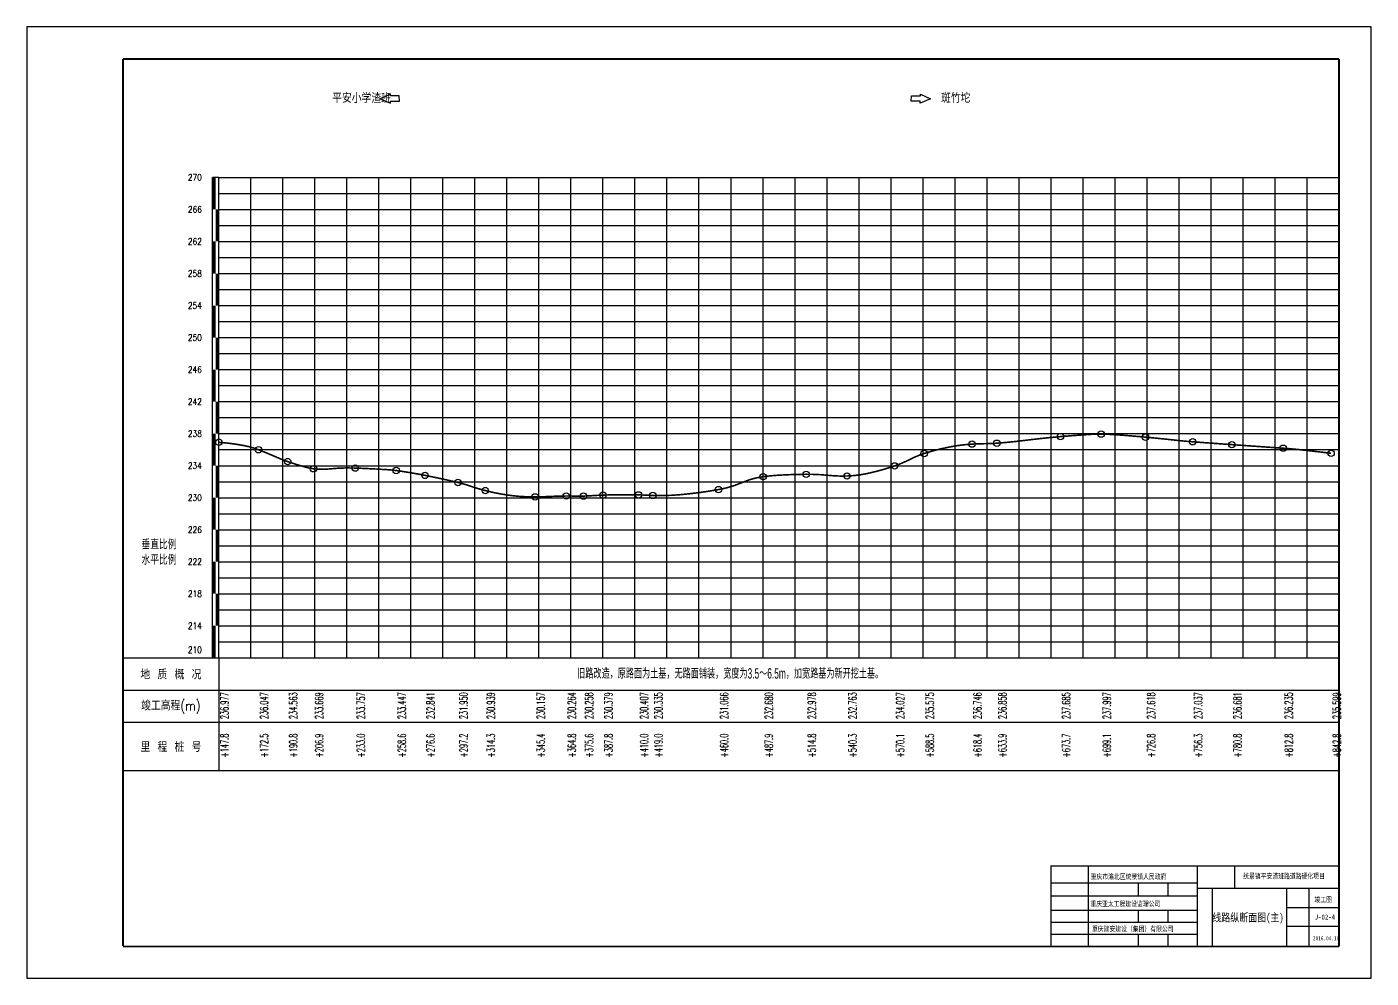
# Model space of a CAD drawing. Header units: millimetres. Extents: x -1096 to 4364, y 2864 to 4052.
# Drawn here: x 1676 to 2516, y 3458 to 4052 of the extents above; entities that cross this region are included whole.
import ezdxf
from ezdxf.enums import TextEntityAlignment as Align

# ---------------------------------------------------------------- set-up
doc = ezdxf.new("R2010")
doc.units = ezdxf.units.MM
doc.header["$LTSCALE"] = 10
for name, color, linetype in [('AXIS', 3, 'Continuous'), ('PUB_TEXT', 7, 'Continuous'), ('shuju', 2, 'Continuous'), ('sjx', 1, 'Continuous'), ('WINDOW', 4, 'Continuous'), ('图框', 3, 'Continuous'), ('构造物', 6, 'Continuous'), ('标尺', 3, 'Continuous'), ('标题栏', 7, 'Continuous'), ('栏目', 3, 'Continuous'), ('网格', 250, 'Continuous'), ('网格1', 252, 'Continuous')]:
    doc.layers.add(name, color=color, linetype=linetype)
doc.layers.add('PUB_WINDW', color=7, linetype='Continuous', plot=False)
doc.styles.add('GTF_XW', font='fsdb_e.shx', dxfattribs={"width": 0.85, "bigfont": 'fsdb.shx'})
doc.styles.add('NAME', font='SimSun.ttf', dxfattribs={"width": 0.7})
doc.styles.add('地质概况', font='fsdb_e.shx', dxfattribs={"bigfont": 'fsdb.shx'})
doc.styles.add('地面高程', font='txt', dxfattribs={"bigfont": 'HZTXT'})
doc.styles.add('标尺', font='txt', dxfattribs={"width": 0.85, "bigfont": 'hztxt'})
doc.styles.add('标题栏', font='fsdb_e.shx', dxfattribs={"width": 0.7, "bigfont": 'fsdb.shx'})
doc.styles.add('栏目', font='txt', dxfattribs={"width": 0.85, "bigfont": 'hztxt'})

# ---------------------------------------------------------------- blocks, each defined once
blk = doc.blocks.new('竣工图签')
blk.add_line((-0.0004443418497430129, 2.813887658076335e-05), (-0.0004443418497430129, 50.00002813887658))
at = {"const_width": 0.8}
blk.add_lwpolyline([(-0.0004443418497430129, 50.00002813887658), (-180.0004443418497, 50.00002813887658), (-180.0004443418497, 2.813887658076335e-05)], dxfattribs=at)
at = {"layer": 'AXIS', "color": 4}
for p, q in [((-156.8246025736939, 50.00002813887658), (-156.8246025736794, 2.813887658076335e-05)), ((-88.41743181860375, 2.813887658076335e-05), (-88.4174318185892, 50.00002813887658)), ((-65.14980353533474, 36.22094380515409), (-65.14980353517466, 50.00002813887658)), ((-0.0004443418497430129, 2.813887658076335e-05), (-0.0004443418352479411, 44.67387444291124)), ((-179.895556629976, 39.42297355190749), (-88.4174318185892, 39.42297355190749)), ((-125.6456370719593, 39.42297355190384), (-125.6456370719447, 31.47583788447991)), ((-107.0315344452597, 39.42297355190384), (-107.0315344452888, 31.47583788447991)), ((-88.4174318185892, 36.22094380515409), (-0.0004443418352479411, 36.22094380515409)), ((-79.11038050524667, 2.813887658076335e-05), (-79.11038050526126, 36.22094380515226)), ((-32.57512393851945, 2.813887658076335e-05), (-32.57512393853406, 36.22094380515226)), ((-18.61454696853482, 2.813887658076335e-05), (-18.61454696852024, 36.22094380515226)), ((-180.0922308570357, 31.47583788447991), (-88.41743181860375, 31.47583788447991)), ((-180.0922308570357, 22.33695129089573), (-88.41743181860375, 22.33695129089209)), ((-125.6456370720612, 22.33695129089573), (-125.6456370720466, 14.89131024022026)), ((-107.0315344454052, 22.33695129089573), (-107.0315344453761, 14.89131024022026)), ((-32.57512393853406, 23.99644078815071), (-0.0004443418497430129, 23.99644078815071)), ((-180.0922308570357, 14.89131024022026), (-88.4174318185892, 14.89131024022026)), ((-32.57512393853406, 12.37539561745142), (-0.0004443418497430129, 12.37539561745142)), ((-180.0922308570357, 7.445669189548418), (-88.41743181860375, 7.445669189548418)), ((-180.0922308570357, 2.813887294276335e-05), (-0.0004443418497430129, 2.813887658076335e-05)), ((-125.6456370720466, 7.445669189548418), (-125.6456370719447, 2.813887658076335e-05)), ((-107.0315344453761, 7.445669189548418), (-107.0315344452888, 2.813887658076335e-05))]:
    blk.add_line(p, q, dxfattribs=at)
at = {"layer": 'AXIS'}
for p, q in [((-0.0004443418497430129, 2.813887658076335e-05), (-0.0004443418352479411, 44.67387444291124)), ((-180.0922308570357, 2.813887294276335e-05), (-0.0004443418497430129, 2.813887658076335e-05))]:
    blk.add_line(p, q, dxfattribs=at)
at = {"layer": 'PUB_WINDW'}
blk.add_line((-0.0004443418497430129, 2.813887658076335e-05), (-0.0004443418497430129, 44.30772044656804), dxfattribs=at)
at = {"layer": 'WINDOW', "color": 4}
blk.add_line((-0.0004443418497430129, 2.813887658076335e-05), (-0.0004443418497430129, 44.30772044656804), dxfattribs=at)
at = {"layer": 'AXIS', "linetype": 'Continuous', "style": 'NAME', "width": 0.8}
blk.add_text('2016.04.10', height=2.501274812710884, dxfattribs=at).set_placement((-16.31123341996008, 3.589379761777302))
at = {"layer": 'PUB_TEXT', "linetype": 'Continuous', "style": 'NAME', "width": 0.8}
for s, p in [('重庆市渝北区统景镇人民政府', (-155.2853396218745, 41.79873098621828)), ('统景镇平安渣班路道路硬化项目', (-59.92884929598229, 42.11780888036463)), ('重庆亚太工程建设监理公司', (-155.4196469194781, 24.79521446645776)), ('重庆建安建设（集团）有限公司', (-154.4389264999933, 9.144741640919158))]:
    blk.add_text(s, height=3.251657256524112, dxfattribs=at).set_placement(p)
for tag, p in [('图别', (-15.38889544991258, 27.40356995424616)), ('图号', (-15.27001401433785, 16.4771631841317))]:
    blk.add_attdef(tag, p, '', height=3.251657256524112, dxfattribs=at)
blk.add_attdef('图名', text='', height=5, dxfattribs=at).set_placement((-56.91109809693421, 15.31259854745573), align=Align.CENTER)

msp = doc.modelspace()

# ---------------------------------------------------------------- linework, layer by layer
at = {"layer": 'sjx', "const_width": 1}
msp.add_lwpolyline([(1795.669576595536, 3792.899995686834, -0.02789540799405547), (1811.181116871321, 3790.867249185618, -0.04573748543754241), (1820.369576595536, 3788.249995686834, -0.01133319968177827), (1832.056360845069, 3783.424635046437, 0.02017657675505009), (1838.669576595536, 3780.829995686834, 0.01568141020751358), (1849.691035356722, 3777.394327899503, 0.03496398932598711), (1854.769576595536, 3776.359995686834, 0.05991201452207984), (1864.755844803808, 3776.246759249474, -0.03702815561054459), (1880.869576595536, 3776.799995686833, -0.00519262295735915), (1900.90755020082, 3775.795495539309, -0.01864717730932682), (1906.469576595536, 3775.249995686834, -0.007929351956567653), (1914.519956440781, 3774.02579330399, -0.006385055130685081), (1924.469576595536, 3772.219995686833, -0.005168167292079302), (1934.300325734977, 3770.200108797217, -0.004697714332167342), (1945.069576595536, 3767.764995686834, -0.02499669069772032), (1952.662560695467, 3765.567157921761, 0.01989968216161211), (1962.169576595536, 3762.709995686834, 0.03178154029610942), (1978.164176851657, 3759.656982565664, 0.03421044486914301), (1993.269576595536, 3758.799995686833, 0.008985726119164964), (2004.114030969831, 3759.12208527047, -0.01139177754713282), (2012.669576595536, 3759.334995686834, -0.00369000309358286), (2019.901832660904, 3759.296794442001, 0.00748049173072821), (2023.469576595536, 3759.304995686834, 0.01385831821623194), (2028.563861729385, 3759.534262105866, -0.00993066867126106), (2035.669576595536, 3759.909995686834, -0.006665487056957296), (2045.44436775049, 3760.101967931116, -0.005244550489540464), (2057.869576595536, 3760.049995686833, -0.009523082346414677), (2060.890981804747, 3759.948083208661, 0.004810615986425284), (2066.869576595536, 3759.689995686834, 0.03061755186935949), (2083.908375254738, 3760.162011537337, 0.02158063873557767), (2107.869576595536, 3763.344995686833, 0.05863782936412954), (2123.050411778311, 3767.914228688696, -0.07057596805850594), (2135.769576595536, 3771.414995686834, -0.01808526349644507), (2146.416867722422, 3772.391954815822, -0.01188945308929163), (2162.669576595536, 3772.904995686833, -0.02785385016503923), (2176.738274528667, 3772.230376533058, 0.03431232490460757), (2188.169576595536, 3771.829995686834, 0.04387735666969028), (2200.686236242385, 3773.355573571034, 0.03081642131056474), (2217.969576595536, 3778.149995686833, 0.03578754136747456), (2227.86144904332, 3782.376068719772, -0.0418393635873804), (2236.369576595536, 3785.889995686834, -0.02867469679857959), (2252.338144217898, 3789.979455199295, -0.03366962036500495), (2266.269576595536, 3791.744995686834, -0.0131598988429109), (2275.106014890159, 3792.031632122375, 0.0174479171994682), (2281.769576595536, 3792.304995686834, 0.0126356208955159), (2299.81562437694, 3794.136838410703, -0.01047669825663332), (2321.569576595536, 3796.439995686834, -0.005796866357575405), (2340.845143773069, 3797.848335553229, -0.01829314108027287), (2346.969576595536, 3797.999995686834, -0.01412118733608246), (2355.397945936536, 3797.662135408858, -0.006159731652731898), (2374.669576595536, 3796.104995686834, -0.004082344288571734), (2394.743350976908, 3794.068424170693, 0.008701915047433954), (2404.169576595536, 3793.199995686834, 0.0004851533676756021), (2412.720964901149, 3792.570369291061, 0.0002601596267191265), (2428.669576595536, 3791.419995686834, 0.0005934640029934321), (2434.922454263225, 3790.979704962302, -0.0001441361019748633), (2460.669576595536, 3789.189995686834, -0.008979733182550343), (2470.501735695871, 3788.326026266857, -0.004365675737989261), (2490.669576595536, 3786.009995686833)], format="xyb", dxfattribs=at)
at = {"layer": 'sjx'}
for centre in [(2321.569576595536, 3796.439995686834), (2346.969576595536, 3797.999995686834), (2374.669576595536, 3796.104995686834), (1795.669576595536, 3792.899995686834), (1820.369576595536, 3788.249995686834), (2266.269576595536, 3791.744995686834), (2281.769576595536, 3792.304995686834), (2404.169576595536, 3793.199995686834), (2428.669576595536, 3791.419995686834), (2460.669576595536, 3789.189995686834), (1838.669576595536, 3780.829995686834), (2217.969576595536, 3778.149995686833), (2236.369576595536, 3785.889995686834), (2490.669576595536, 3786.009995686833), (1854.769576595536, 3776.359995686834), (1880.869576595536, 3776.799995686833), (1906.469576595536, 3775.249995686834), (1924.469576595536, 3772.219995686833), (2135.769576595536, 3771.414995686834), (2162.669576595536, 3772.904995686833), (2188.169576595536, 3771.829995686834), (1945.069576595536, 3767.764995686834), (1962.169576595536, 3762.709995686834), (2107.869576595536, 3763.344995686833), (1993.269576595536, 3758.799995686833), (2012.669576595536, 3759.334995686834), (2023.469576595536, 3759.304995686834), (2035.669576595536, 3759.909995686834), (2057.869576595536, 3760.049995686833), (2066.869576595536, 3759.689995686834)]:
    msp.add_circle(centre, 2, dxfattribs=at)
at = {"layer": '图框', "linetype": 'Continuous'}
for points in [[(2515.669576595536, 4052.289172541202), (1675.669576595536, 4052.289172541202)], [(1675.669576595536, 4052.289172541202), (1675.669576595536, 3458.289172541202)], [(2515.669576595536, 3458.289172541202), (2515.669576595536, 4052.289172541202)], [(1675.669576595536, 3458.289172541202), (2515.669576595536, 3458.289172541202)]]:
    msp.add_lwpolyline(points, dxfattribs=at)
at = {"layer": '图框', "linetype": 'Continuous', "const_width": 1.2}
for points in [[(2495.669576595536, 4032.289172541202), (1735.669576595536, 4032.289172541202), (1735.669576595536, 4032.289172541202)], [(1735.669576595536, 4032.289172541202), (1735.669576595536, 3478.289172541202), (1735.669576595536, 3478.289172541202)], [(2495.669576595536, 3478.289172541202), (2495.669576595536, 4032.289172541202), (2495.669576595536, 4032.289172541202)], [(1735.669576595536, 3478.014995686834), (2495.669576595536, 3478.014995686834), (2495.669576595536, 3478.014995686834)]]:
    msp.add_lwpolyline(points, dxfattribs=at)
at = {"layer": '构造物', "color": 7}
for points in [[(1902.793838839353, 4010.349329192371), (1896.391835316623, 4007.471014393208), (1902.862155483876, 4004.749745918618), (1902.848492155274, 4005.86966257281), (1908.448075428445, 4005.937979217333), (1908.407085441592, 4009.297729182237), (1902.807502168304, 4009.229412537714)], [(2234.003363962126, 4010.349329192371), (2240.405367484855, 4007.471014393208), (2233.935047317602, 4004.749745918618), (2233.948710646204, 4005.86966257281), (2228.349127373033, 4005.937979217333), (2228.390117359887, 4009.297729182237), (2233.989700633174, 4009.229412537714)]]:
    msp.add_lwpolyline(points, close=True, dxfattribs=at)
at = {"layer": '标尺'}
for p, q in [((1791.669576595536, 3658.289172541202), (1791.669576595536, 3958.289172541202)), ((1795.669576595536, 3958.289172541202), (1791.669576595536, 3958.289172541202)), ((1795.669576595536, 3658.289172541202), (1795.669576595536, 3958.289172541202)), ((1735.669576595536, 3658.289172541202), (2495.669576595536, 3658.289172541202))]:
    msp.add_line(p, q, dxfattribs=at)
at = {"layer": '标尺', "flags": 128}
for points in [[(1792.669576595536, 3938.289172541202, 2, 2, 0), (1792.669576595536, 3958.289172541202, 2, 2, 0)], [(1794.669576595536, 3918.289172541202, 2, 2, 0), (1794.669576595536, 3938.289172541202, 2, 2, 0)], [(1792.669576595536, 3898.289172541202, 2, 2, 0), (1792.669576595536, 3918.289172541202, 2, 2, 0)], [(1794.669576595536, 3878.289172541202, 2, 2, 0), (1794.669576595536, 3898.289172541202, 2, 2, 0)], [(1792.669576595536, 3858.289172541202, 2, 2, 0), (1792.669576595536, 3878.289172541202, 2, 2, 0)], [(1794.669576595536, 3838.289172541202, 2, 2, 0), (1794.669576595536, 3858.289172541202, 2, 2, 0)], [(1792.669576595536, 3818.289172541202, 2, 2, 0), (1792.669576595536, 3838.289172541202, 2, 2, 0)], [(1794.669576595536, 3798.289172541202, 2, 2, 0), (1794.669576595536, 3818.289172541202, 2, 2, 0)], [(1792.669576595536, 3778.289172541202, 2, 2, 0), (1792.669576595536, 3798.289172541202, 2, 2, 0)], [(1794.669576595536, 3758.289172541202, 2, 2, 0), (1794.669576595536, 3778.289172541202, 2, 2, 0)], [(1792.669576595536, 3738.289172541202, 2, 2, 0), (1792.669576595536, 3758.289172541202, 2, 2, 0)], [(1794.669576595536, 3718.289172541202, 2, 2, 0), (1794.669576595536, 3738.289172541202, 2, 2, 0)], [(1792.669576595536, 3698.289172541202, 2, 2, 0), (1792.669576595536, 3718.289172541202, 2, 2, 0)], [(1794.669576595536, 3678.289172541202, 2, 2, 0), (1794.669576595536, 3698.289172541202, 2, 2, 0)], [(1792.669576595536, 3658.289172541202, 2, 2, 0), (1792.669576595536, 3678.289172541202, 2, 2, 0)]]:
    msp.add_lwpolyline(points, format="xyseb", dxfattribs=at)
at = {"layer": '栏目'}
for p, q in [((1735.669576595536, 3658.289172541202), (1735.669576595536, 3498.289172541202)), ((1795.669576595536, 3658.014995686834), (1795.669576595536, 3588.014995686834)), ((1735.669576595536, 3638.014995686834), (2495.669576595536, 3638.014995686834)), ((1735.669576595536, 3618.014995686834), (2495.669576595536, 3618.014995686834)), ((1735.669576595536, 3588.014995686834), (2495.669576595536, 3588.014995686834))]:
    msp.add_line(p, q, dxfattribs=at)
at = {"layer": '网格'}
for p, q in [((1815.669576595536, 3658.289172541202), (1815.669576595536, 3958.289172541202)), ((1835.669576595536, 3658.289172541202), (1835.669576595536, 3958.289172541202)), ((1855.669576595536, 3658.289172541202), (1855.669576595536, 3958.289172541202)), ((1875.669576595536, 3658.289172541202), (1875.669576595536, 3958.289172541202)), ((1915.669576595536, 3658.289172541202), (1915.669576595536, 3958.289172541202)), ((1935.669576595536, 3658.289172541202), (1935.669576595536, 3958.289172541202)), ((1955.669576595536, 3658.289172541202), (1955.669576595536, 3958.289172541202)), ((1975.669576595536, 3658.289172541202), (1975.669576595536, 3958.289172541202)), ((2015.669576595536, 3658.289172541202), (2015.669576595536, 3958.289172541202)), ((2035.669576595536, 3658.289172541202), (2035.669576595536, 3958.289172541202)), ((2055.669576595536, 3658.289172541202), (2055.669576595536, 3958.289172541202)), ((2075.669576595536, 3658.289172541202), (2075.669576595536, 3958.289172541202)), ((2115.669576595536, 3658.289172541202), (2115.669576595536, 3958.289172541202)), ((2135.669576595536, 3658.289172541202), (2135.669576595536, 3958.289172541202)), ((2155.669576595536, 3658.289172541202), (2155.669576595536, 3958.289172541202)), ((2175.669576595536, 3658.289172541202), (2175.669576595536, 3958.289172541202)), ((2215.669576595536, 3658.289172541202), (2215.669576595536, 3958.289172541202)), ((2235.669576595536, 3658.289172541202), (2235.669576595536, 3958.289172541202)), ((2255.669576595536, 3658.289172541202), (2255.669576595536, 3958.289172541202)), ((2275.669576595536, 3658.289172541202), (2275.669576595536, 3958.289172541202)), ((2315.669576595536, 3658.289172541202), (2315.669576595536, 3958.289172541202)), ((2335.669576595536, 3658.289172541202), (2335.669576595536, 3958.289172541202)), ((2355.669576595536, 3658.289172541202), (2355.669576595536, 3958.289172541202)), ((2375.669576595536, 3658.289172541202), (2375.669576595536, 3958.289172541202)), ((2415.669576595536, 3658.289172541202), (2415.669576595536, 3958.289172541202)), ((2435.669576595536, 3658.289172541202), (2435.669576595536, 3958.289172541202)), ((2455.669576595536, 3658.289172541202), (2455.669576595536, 3958.289172541202)), ((2475.669576595536, 3658.289172541202), (2475.669576595536, 3958.289172541202)), ((1795.669576595536, 3948.289172541202), (2495.669576595536, 3948.289172541202)), ((1795.669576595536, 3938.289172541202), (2495.669576595536, 3938.289172541202)), ((1795.669576595536, 3928.289172541202), (2495.669576595536, 3928.289172541202)), ((1795.669576595536, 3918.289172541202), (2495.669576595536, 3918.289172541202)), ((1795.669576595536, 3898.289172541202), (2495.669576595536, 3898.289172541202)), ((1795.669576595536, 3888.289172541202), (2495.669576595536, 3888.289172541202)), ((1795.669576595536, 3878.289172541202), (2495.669576595536, 3878.289172541202)), ((1795.669576595536, 3868.289172541202), (2495.669576595536, 3868.289172541202)), ((1795.669576595536, 3848.289172541202), (2495.669576595536, 3848.289172541202)), ((1795.669576595536, 3838.289172541202), (2495.669576595536, 3838.289172541202)), ((1795.669576595536, 3828.289172541202), (2495.669576595536, 3828.289172541202)), ((1795.669576595536, 3818.289172541202), (2495.669576595536, 3818.289172541202)), ((1795.669576595536, 3798.289172541202), (2495.669576595536, 3798.289172541202)), ((1795.669576595536, 3788.289172541202), (2495.669576595536, 3788.289172541202)), ((1795.669576595536, 3778.289172541202), (2495.669576595536, 3778.289172541202)), ((1795.669576595536, 3768.289172541202), (2495.669576595536, 3768.289172541202)), ((1795.669576595536, 3748.289172541202), (2495.669576595536, 3748.289172541202)), ((1795.669576595536, 3738.289172541202), (2495.669576595536, 3738.289172541202)), ((1795.669576595536, 3728.289172541202), (2495.669576595536, 3728.289172541202)), ((1795.669576595536, 3718.289172541202), (2495.669576595536, 3718.289172541202)), ((1795.669576595536, 3698.289172541202), (2495.669576595536, 3698.289172541202)), ((1795.669576595536, 3688.289172541202), (2495.669576595536, 3688.289172541202)), ((1795.669576595536, 3678.289172541202), (2495.669576595536, 3678.289172541202)), ((1795.669576595536, 3668.289172541202), (2495.669576595536, 3668.289172541202))]:
    msp.add_line(p, q, dxfattribs=at)
at = {"layer": '网格1'}
for p, q in [((1795.669576595536, 3958.289172541202), (2495.669576595536, 3958.289172541202)), ((1895.669576595536, 3658.289172541202), (1895.669576595536, 3958.289172541202)), ((1995.669576595536, 3658.289172541202), (1995.669576595536, 3958.289172541202)), ((2095.669576595536, 3658.289172541202), (2095.669576595536, 3958.289172541202)), ((2195.669576595536, 3658.289172541202), (2195.669576595536, 3958.289172541202)), ((2295.669576595536, 3658.289172541202), (2295.669576595536, 3958.289172541202)), ((2395.669576595536, 3658.289172541202), (2395.669576595536, 3958.289172541202)), ((1795.669576595536, 3908.289172541202), (2495.669576595536, 3908.289172541202)), ((1795.669576595536, 3858.289172541202), (2495.669576595536, 3858.289172541202)), ((1795.669576595536, 3808.289172541202), (2495.669576595536, 3808.289172541202)), ((1795.669576595536, 3758.289172541202), (2495.669576595536, 3758.289172541202)), ((1795.669576595536, 3708.289172541202), (2495.669576595536, 3708.289172541202))]:
    msp.add_line(p, q, dxfattribs=at)

# ---------------------------------------------------------------- block references
at = {"layer": 'sjx'}
msp.add_blockref('竣工图签', (2495.669576595536, 3478.289172541202), dxfattribs=at).add_auto_attribs({'图别': '竣工图', '图号': 'J-02-4', '图名': '线路纵断面图(主)'})

# ---------------------------------------------------------------- texts
at = {"layer": 'shuju', "style": '地质概况', "width": 0.6}
msp.add_text('旧路改造，原路面为土基，无路面铺装，宽度为3.5～6.5m，加宽路基为新开挖土基。', height=6.5, dxfattribs=at).set_placement((2115.154764416469, 3648.824727634191), align=Align.MIDDLE)
at = {"layer": 'shuju', "style": '地面高程', "width": 0.6}
for s, p in [('236.977', (1801.669576595536, 3620.014995686834)), ('236.047', (1826.369576595536, 3620.014995686834)), ('234.563', (1844.669576595536, 3620.014995686834)), ('233.669', (1860.769576595536, 3620.014995686834)), ('233.757', (1886.869576595536, 3620.014995686834)), ('233.447', (1912.469576595536, 3620.014995686834)), ('232.841', (1930.469576595536, 3620.014995686834)), ('231.950', (1951.069576595536, 3620.014995686834)), ('230.939', (1968.169576595536, 3620.014995686834)), ('230.157', (1999.269576595536, 3620.014995686834)), ('230.264', (2018.669576595536, 3620.014995686834)), ('230.258', (2029.469576595536, 3620.014995686834)), ('230.379', (2041.669576595536, 3620.014995686834)), ('230.407', (2063.869576595536, 3620.014995686834)), ('230.335', (2072.869576595536, 3620.014995686834)), ('231.066', (2113.869576595536, 3620.014995686834)), ('232.680', (2141.769576595536, 3620.014995686834)), ('232.978', (2168.669576595536, 3620.014995686834)), ('232.763', (2194.169576595536, 3620.014995686834)), ('234.027', (2223.969576595536, 3620.014995686834)), ('235.575', (2242.369576595536, 3620.014995686834)), ('236.746', (2272.269576595536, 3620.014995686834)), ('236.858', (2287.769576595536, 3620.014995686834)), ('237.685', (2327.569576595536, 3620.014995686834)), ('237.997', (2352.969576595536, 3620.014995686834)), ('237.618', (2380.669576595536, 3620.014995686834)), ('237.037', (2410.169576595536, 3620.014995686834)), ('236.681', (2434.669576595536, 3620.014995686834)), ('236.235', (2466.669576595536, 3620.014995686834)), ('235.599', (2496.669576595536, 3620.014995686834)), ('+147.8', (1801.669576595536, 3596.014995686834)), ('+172.5', (1826.369576595536, 3596.014995686834)), ('+190.8', (1844.669576595536, 3596.014995686834)), ('+206.9', (1860.769576595536, 3596.014995686834)), ('+233.0', (1886.869576595536, 3596.014995686834)), ('+258.6', (1912.469576595536, 3596.014995686834)), ('+276.6', (1930.469576595536, 3596.014995686834)), ('+297.2', (1951.069576595536, 3596.014995686834)), ('+314.3', (1968.169576595536, 3596.014995686834)), ('+345.4', (1999.269576595536, 3596.014995686834)), ('+364.8', (2018.669576595536, 3596.014995686834)), ('+375.6', (2029.469576595536, 3596.014995686834)), ('+387.8', (2041.669576595536, 3596.014995686834)), ('+410.0', (2063.869576595536, 3596.014995686834)), ('+419.0', (2072.869576595536, 3596.014995686834)), ('+460.0', (2113.869576595536, 3596.014995686834)), ('+487.9', (2141.769576595536, 3596.014995686834)), ('+514.8', (2168.669576595536, 3596.014995686834)), ('+540.3', (2194.169576595536, 3596.014995686834)), ('+570.1', (2223.969576595536, 3596.014995686834)), ('+588.5', (2242.369576595536, 3596.014995686834)), ('+618.4', (2272.269576595536, 3596.014995686834)), ('+633.9', (2287.769576595536, 3596.014995686834)), ('+673.7', (2327.569576595536, 3596.014995686834)), ('+699.1', (2352.969576595536, 3596.014995686834)), ('+726.8', (2380.669576595536, 3596.014995686834)), ('+756.3', (2410.169576595536, 3596.014995686834)), ('+780.8', (2434.669576595536, 3596.014995686834)), ('+812.8', (2466.669576595536, 3596.014995686834)), ('+842.8', (2496.669576595536, 3596.014995686834))]:
    msp.add_text(s, height=5, rotation=90, dxfattribs=at).set_placement(p)
at = {"layer": '构造物', "color": 7, "style": 'GTF_XW', "width": 0.85}
for s, rotation, p in [('平安小学渣班', 359.6453581625461, (1866.418107299207, 4004.880458125536)), ('斑竹坨', 0.354641837445513, (2246.956151911565, 4004.802221067896))]:
    msp.add_text(s, height=5.999999999999999, rotation=rotation, dxfattribs=at).set_placement(p)
at = {"layer": '标尺', "style": '标尺', "width": 0.85}
for s, p in [('270', (1780.669576595536, 3958.289172541202)), ('266', (1780.669576595536, 3938.289172541202)), ('262', (1780.669576595536, 3918.289172541202)), ('258', (1780.669576595536, 3898.289172541202)), ('254', (1780.669576595536, 3878.289172541202)), ('250', (1780.669576595536, 3858.289172541202)), ('246', (1780.669576595536, 3838.289172541202)), ('242', (1780.669576595536, 3818.289172541202)), ('238', (1780.669576595536, 3798.289172541202)), ('234', (1780.669576595536, 3778.289172541202)), ('230', (1780.669576595536, 3758.289172541202)), ('226', (1780.669576595536, 3738.289172541202)), ('222', (1780.669576595536, 3718.289172541202)), ('218', (1780.669576595536, 3698.289172541202)), ('214', (1780.669576595536, 3678.289172541202)), ('210', (1780.669576595536, 3663.289172541202))]:
    msp.add_text(s, height=4, dxfattribs=at).set_placement(p, align=Align.MIDDLE)
at = {"layer": '标题栏', "style": '标题栏', "width": 0.7}
for tag, text, p in [('垂直比例', '"V 1:"+$S2([VSCL])', (1758.221626448365, 3729.101672304636)), ('水平比例', '"H 1:"+$S2([HSCL])', (1758.221626448365, 3719.444454695295))]:
    msp.add_attdef(tag, text=text, height=6, dxfattribs=at).set_placement(p, align=Align.MIDDLE_CENTER)
at = {"layer": '栏目', "style": '栏目', "width": 0.85}
for s, p in [('地 质 概 况', (1765.669576595536, 3648.289172541202)), ('竣工高程(m)', (1765.669576595536, 3628.014995686834)), ('里 程 桩 号', (1765.669576595536, 3603.014995686834))]:
    msp.add_text(s, height=6, dxfattribs=at).set_placement(p, align=Align.MIDDLE)

doc.saveas('drawing.dxf')
